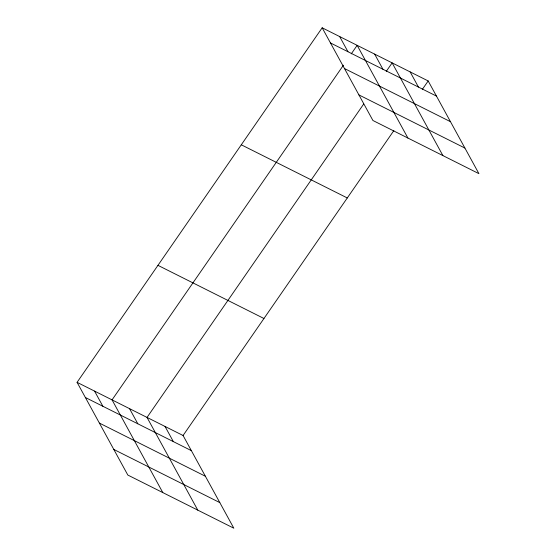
<?xml version="1.0" encoding="UTF-8"?>
<svg xmlns="http://www.w3.org/2000/svg" width="556" height="556" viewBox="0 0 556 556"><rect width="100%" height="100%" fill="white"/><g stroke="black" fill="none" stroke-linecap="round" stroke-linejoin="round"><path stroke-width="0.83" d="M77.076 382.34L183.07 435.501L233.826 528.2L127.824 475.046L77.076 382.34L322.174 27.8L428.176 80.954L478.924 173.66L372.93 120.499L322.174 27.8M343.427 65.198L112.055 399.882L162.804 492.588M351.274 53.849L357.154 45.342L407.909 138.041M363.7 104.007L147.034 417.424L197.783 510.13M386.253 71.39L392.133 62.884L442.889 155.583M183.07 435.501L393.856 130.59M422.289 89.467L428.176 80.954M330.472 42.951L436.467 96.105M344.484 68.541L450.478 121.694M358.919 94.909L464.913 148.063M241.29 144.796L347.291 197.957M157.96 265.344L263.954 318.498M85.367 397.491L191.361 450.645M99.378 423.081L205.372 476.242M113.813 449.45L219.815 502.61M410.154 71.919L418.446 87.07M374.647 54.113L382.938 69.257M339.667 36.571L347.959 51.722M165.049 426.459L173.347 441.61M129.541 408.653L137.832 423.804M94.562 391.111L102.86 406.262"/></g></svg>
